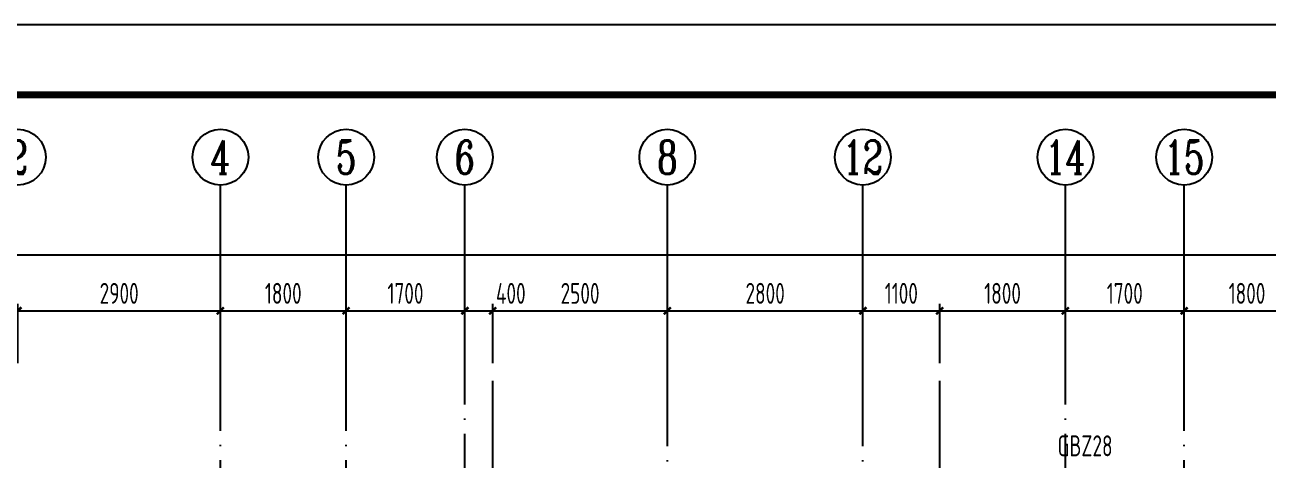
# Model space of a CAD drawing. Extents: x -1712635 to -854203, y -534641 to -21985.
# Drawn here: x -1356820 to -1339017, y -67226 to -60993 of the extents above; entities that cross this region are included whole.
import ezdxf
from ezdxf.enums import TextEntityAlignment as Align

# ---------------------------------------------------------------- set-up
doc = ezdxf.new("R2010")
doc.units = 0
doc.header["$LTSCALE"] = 1000
doc.linetypes.add('DOTE', pattern=[2.42, 2, -0.2, 0.02, -0.2])
doc.layers.get('0').update_dxf_attribs({"linetype": 'CONTINUOUS'})
doc.layers.get('Defpoints').update_dxf_attribs({"linetype": 'CONTINUOUS'})
for name, color, linetype in [('-TK', 7, 'CONTINUOUS'), ('A-AXIS', 1, 'CONTINUOUS'), ('A-DOTE', 10, 'DOTE'), ('AXIS_NUM', 7, 'CONTINUOUS'), ('COLU_DE_TEXT', 7, 'CONTINUOUS'), ('S-Y一般标注', 3, 'CONTINUOUS')]:
    doc.layers.add(name, color=color, linetype=linetype)
doc.styles.add('TSSD_Axis', font='complex.shx', dxfattribs={"width": 0.7, "bigfont": 'hztxt.shx'})
doc.styles.add('TSSD_DIMENSION', font='Tssdeng.shx', dxfattribs={"width": 0.7, "bigfont": 'tssdchn.shx'})
doc.styles.add('TSSD_REIN', font='tssdeng.shx', dxfattribs={"width": 0.7, "height": 300, "bigfont": 'tssdchn.shx'})
doc.dimstyles.new('TSSD_100_100', dxfattribs={"dimtxt": 300, "dimasz": 100, "dimexe": 100, "dimexo": 250, "dimgap": 100, "dimtad": 1, "dimdec": 0, "dimzin": 0, "dimdsep": 46, "dimtxsty": 'TSSD_DIMENSION', "dimblk": 'ARCHTICK', "dimcen": 0, "dimdle": 100, "dimclrt": 7, "dimadec": 0, "dimazin": 0, "dimtfac": 1, "dimtdec": 0, "dimtix": 1, "dimtmove": 2, "dimatfit": 3, "dimldrblk": 'ARCHTICK', "dimfxl": 0, "dimtolj": 1, "dimtzin": 0, "dimarcsym": 0})

# ---------------------------------------------------------------- blocks, each defined once
blk = doc.blocks.new('A1')
blk.add_lwpolyline([(0, 59400), (0, 0), (84100, 0), (84100, 59400)], close=True)
at = {"const_width": 100}
blk.add_lwpolyline([(2500, 58400), (2500, 1000), (83100, 1000), (83100, 58400)], close=True, dxfattribs=at)
blk = doc.blocks.new('ts_axno')
at = {"color": 0, "linetype": 'ByBlock', "lineweight": -2}
blk.add_circle((0, 0), 0.5, dxfattribs=at)
at = {"color": 0, "linetype": 'ByBlock', "lineweight": -2, "style": 'TSSD_Axis', "width": 0.7}
blk.add_attdef('A', text='', height=0.6, dxfattribs=at).set_placement((0, 0), align=Align.MIDDLE_CENTER)
blk = doc.blocks.new('_ArchTick')
at = {"color": 0, "const_width": 0.35}
blk.add_lwpolyline([(-0.5, -0.5), (0.5, 0.5)], dxfattribs=at)
blk = doc.blocks.new('*D787')
at = {"layer": 'Defpoints', "color": 0}
for p in [(-1358034, -67158), (-1360934, -68158), (-1358034, -68158)]:
    blk.add_point(p, dxfattribs=at)
at = {"layer": 'S-Y一般标注', "color": 0, "lineweight": -2}
for p, q in [((-1360934, -67908), (-1360934, -67058)), ((-1358034, -67908), (-1358034, -67058)), ((-1361034, -67158), (-1357934, -67158))]:
    blk.add_line(p, q, dxfattribs=at)
at = {"layer": 'S-Y一般标注', "color": 0, "lineweight": -2, "xscale": 100, "yscale": 100, "zscale": 100, "rotation": 180}
blk.add_blockref('_ArchTick', (-1360934, -67158), dxfattribs=at)
at = {"layer": 'S-Y一般标注', "color": 0, "lineweight": -2, "xscale": 100, "yscale": 100, "zscale": 100}
blk.add_blockref('_ArchTick', (-1358034, -67158), dxfattribs=at)
at = {"layer": 'S-Y一般标注', "color": 7, "insert": (-1359484, -66908), "char_height": 300, "attachment_point": 5, "style": 'TSSD_DIMENSION'}
blk.add_mtext('\\A1;2900', dxfattribs=at)
blk = doc.blocks.new('*D788')
at = {"layer": 'Defpoints', "color": 0}
for p in [(-1356234, -67158), (-1358034, -68158), (-1356234, -68158)]:
    blk.add_point(p, dxfattribs=at)
at = {"layer": 'S-Y一般标注', "color": 0, "lineweight": -2}
for p, q in [((-1358034, -67908), (-1358034, -67058)), ((-1356234, -67908), (-1356234, -67058)), ((-1358134, -67158), (-1356134, -67158))]:
    blk.add_line(p, q, dxfattribs=at)
at = {"layer": 'S-Y一般标注', "color": 0, "lineweight": -2, "xscale": 100, "yscale": 100, "zscale": 100, "rotation": 180}
blk.add_blockref('_ArchTick', (-1358034, -67158), dxfattribs=at)
at = {"layer": 'S-Y一般标注', "color": 0, "lineweight": -2, "xscale": 100, "yscale": 100, "zscale": 100}
blk.add_blockref('_ArchTick', (-1356234, -67158), dxfattribs=at)
at = {"layer": 'S-Y一般标注', "color": 7, "insert": (-1357134, -66908), "char_height": 300, "attachment_point": 5, "style": 'TSSD_DIMENSION'}
blk.add_mtext('\\A1;1800', dxfattribs=at)
blk = doc.blocks.new('*D789')
at = {"layer": 'Defpoints', "color": 0}
for p in [(-1354534, -67158), (-1356234, -68158), (-1354534, -68158)]:
    blk.add_point(p, dxfattribs=at)
at = {"layer": 'S-Y一般标注', "color": 0, "lineweight": -2}
for p, q in [((-1356234, -67908), (-1356234, -67058)), ((-1354534, -67908), (-1354534, -67058)), ((-1356334, -67158), (-1354434, -67158))]:
    blk.add_line(p, q, dxfattribs=at)
at = {"layer": 'S-Y一般标注', "color": 0, "lineweight": -2, "xscale": 100, "yscale": 100, "zscale": 100, "rotation": 180}
blk.add_blockref('_ArchTick', (-1356234, -67158), dxfattribs=at)
at = {"layer": 'S-Y一般标注', "color": 0, "lineweight": -2, "xscale": 100, "yscale": 100, "zscale": 100}
blk.add_blockref('_ArchTick', (-1354534, -67158), dxfattribs=at)
at = {"layer": 'S-Y一般标注', "color": 7, "insert": (-1355384, -66908), "char_height": 300, "attachment_point": 5, "style": 'TSSD_DIMENSION'}
blk.add_mtext('\\A1;1700', dxfattribs=at)
blk = doc.blocks.new('*D790')
at = {"layer": 'Defpoints', "color": 0}
for p in [(-1354134, -67158), (-1354534, -68158), (-1354134, -68158)]:
    blk.add_point(p, dxfattribs=at)
at = {"layer": 'S-Y一般标注', "color": 0, "lineweight": -2}
for p, q in [((-1354534, -67908), (-1354534, -67058)), ((-1354134, -67908), (-1354134, -67058)), ((-1354634, -67158), (-1354034, -67158))]:
    blk.add_line(p, q, dxfattribs=at)
at = {"layer": 'S-Y一般标注', "color": 0, "lineweight": -2, "xscale": 100, "yscale": 100, "zscale": 100, "rotation": 180}
blk.add_blockref('_ArchTick', (-1354534, -67158), dxfattribs=at)
at = {"layer": 'S-Y一般标注', "color": 0, "lineweight": -2, "xscale": 100, "yscale": 100, "zscale": 100}
blk.add_blockref('_ArchTick', (-1354134, -67158), dxfattribs=at)
at = {"layer": 'S-Y一般标注', "color": 7, "insert": (-1353876, -66908), "char_height": 300, "attachment_point": 5, "style": 'TSSD_DIMENSION'}
blk.add_mtext('\\A1;400', dxfattribs=at)
blk = doc.blocks.new('*D791')
at = {"layer": 'Defpoints', "color": 0}
for p in [(-1348834, -67158), (-1351634, -68158), (-1348834, -68158)]:
    blk.add_point(p, dxfattribs=at)
at = {"layer": 'S-Y一般标注', "color": 0, "lineweight": -2}
for p, q in [((-1351634, -67908), (-1351634, -67058)), ((-1348834, -67908), (-1348834, -67058)), ((-1351734, -67158), (-1348734, -67158))]:
    blk.add_line(p, q, dxfattribs=at)
at = {"layer": 'S-Y一般标注', "color": 0, "lineweight": -2, "xscale": 100, "yscale": 100, "zscale": 100, "rotation": 180}
blk.add_blockref('_ArchTick', (-1351634, -67158), dxfattribs=at)
at = {"layer": 'S-Y一般标注', "color": 0, "lineweight": -2, "xscale": 100, "yscale": 100, "zscale": 100}
blk.add_blockref('_ArchTick', (-1348834, -67158), dxfattribs=at)
at = {"layer": 'S-Y一般标注', "color": 7, "insert": (-1350234, -66908), "char_height": 300, "attachment_point": 5, "style": 'TSSD_DIMENSION'}
blk.add_mtext('\\A1;2800', dxfattribs=at)
blk = doc.blocks.new('*D792')
at = {"layer": 'Defpoints', "color": 0}
for p in [(-1347734, -67158), (-1348834, -68158), (-1347734, -68158)]:
    blk.add_point(p, dxfattribs=at)
at = {"layer": 'S-Y一般标注', "color": 0, "lineweight": -2}
for p, q in [((-1348834, -67908), (-1348834, -67058)), ((-1347734, -67908), (-1347734, -67058)), ((-1348934, -67158), (-1347634, -67158))]:
    blk.add_line(p, q, dxfattribs=at)
at = {"layer": 'S-Y一般标注', "color": 0, "lineweight": -2, "xscale": 100, "yscale": 100, "zscale": 100, "rotation": 180}
blk.add_blockref('_ArchTick', (-1348834, -67158), dxfattribs=at)
at = {"layer": 'S-Y一般标注', "color": 0, "lineweight": -2, "xscale": 100, "yscale": 100, "zscale": 100}
blk.add_blockref('_ArchTick', (-1347734, -67158), dxfattribs=at)
at = {"layer": 'S-Y一般标注', "color": 7, "insert": (-1348284, -66908), "char_height": 300, "attachment_point": 5, "style": 'TSSD_DIMENSION'}
blk.add_mtext('\\A1;1100', dxfattribs=at)
blk = doc.blocks.new('*D793')
at = {"layer": 'Defpoints', "color": 0}
for p in [(-1344234, -67158), (-1345934, -68158), (-1344234, -68158)]:
    blk.add_point(p, dxfattribs=at)
at = {"layer": 'S-Y一般标注', "color": 0, "lineweight": -2}
for p, q in [((-1345934, -67908), (-1345934, -67058)), ((-1344234, -67908), (-1344234, -67058)), ((-1346034, -67158), (-1344134, -67158))]:
    blk.add_line(p, q, dxfattribs=at)
at = {"layer": 'S-Y一般标注', "color": 0, "lineweight": -2, "xscale": 100, "yscale": 100, "zscale": 100, "rotation": 180}
blk.add_blockref('_ArchTick', (-1345934, -67158), dxfattribs=at)
at = {"layer": 'S-Y一般标注', "color": 0, "lineweight": -2, "xscale": 100, "yscale": 100, "zscale": 100}
blk.add_blockref('_ArchTick', (-1344234, -67158), dxfattribs=at)
at = {"layer": 'S-Y一般标注', "color": 7, "insert": (-1345084, -66908), "char_height": 300, "attachment_point": 5, "style": 'TSSD_DIMENSION'}
blk.add_mtext('\\A1;1700', dxfattribs=at)
blk = doc.blocks.new('*D794')
at = {"layer": 'Defpoints', "color": 0}
for p in [(-1342434, -67158), (-1344234, -68158), (-1342434, -68158)]:
    blk.add_point(p, dxfattribs=at)
at = {"layer": 'S-Y一般标注', "color": 0, "lineweight": -2}
for p, q in [((-1344234, -67908), (-1344234, -67058)), ((-1342434, -67908), (-1342434, -67058)), ((-1344334, -67158), (-1342334, -67158))]:
    blk.add_line(p, q, dxfattribs=at)
at = {"layer": 'S-Y一般标注', "color": 0, "lineweight": -2, "xscale": 100, "yscale": 100, "zscale": 100, "rotation": 180}
blk.add_blockref('_ArchTick', (-1344234, -67158), dxfattribs=at)
at = {"layer": 'S-Y一般标注', "color": 0, "lineweight": -2, "xscale": 100, "yscale": 100, "zscale": 100}
blk.add_blockref('_ArchTick', (-1342434, -67158), dxfattribs=at)
at = {"layer": 'S-Y一般标注', "color": 7, "insert": (-1343334, -66908), "char_height": 300, "attachment_point": 5, "style": 'TSSD_DIMENSION'}
blk.add_mtext('\\A1;1800', dxfattribs=at)
blk = doc.blocks.new('*D808')
at = {"layer": 'Defpoints', "color": 0}
for p in [(-1312734, -66358), (-1362734, -68158), (-1312734, -68158)]:
    blk.add_point(p, dxfattribs=at)
at = {"layer": 'S-Y一般标注', "color": 0, "lineweight": -2}
for p, q in [((-1362834, -66358), (-1312634, -66358)), ((-1362734, -67908), (-1362734, -66258)), ((-1312734, -67908), (-1312734, -66258))]:
    blk.add_line(p, q, dxfattribs=at)
at = {"layer": 'S-Y一般标注', "color": 0, "lineweight": -2, "xscale": 100, "yscale": 100, "zscale": 100, "rotation": 180}
blk.add_blockref('_ArchTick', (-1362734, -66358), dxfattribs=at)
at = {"layer": 'S-Y一般标注', "color": 0, "lineweight": -2, "xscale": 100, "yscale": 100, "zscale": 100}
blk.add_blockref('_ArchTick', (-1312734, -66358), dxfattribs=at)
at = {"layer": 'S-Y一般标注', "color": 7, "insert": (-1337734, -66108), "char_height": 300, "attachment_point": 5, "style": 'TSSD_DIMENSION'}
blk.add_mtext('\\A1;50000', dxfattribs=at)
blk = doc.blocks.new('*D821')
at = {"layer": 'Defpoints', "color": 0}
for p in [(-1351634, -67158), (-1354134, -68158), (-1351634, -68158)]:
    blk.add_point(p, dxfattribs=at)
at = {"layer": 'S-Y一般标注', "color": 0, "lineweight": -2}
for p, q in [((-1354134, -67908), (-1354134, -67058)), ((-1351634, -67908), (-1351634, -67058)), ((-1354234, -67158), (-1351534, -67158))]:
    blk.add_line(p, q, dxfattribs=at)
at = {"layer": 'S-Y一般标注', "color": 0, "lineweight": -2, "xscale": 100, "yscale": 100, "zscale": 100, "rotation": 180}
blk.add_blockref('_ArchTick', (-1354134, -67158), dxfattribs=at)
at = {"layer": 'S-Y一般标注', "color": 0, "lineweight": -2, "xscale": 100, "yscale": 100, "zscale": 100}
blk.add_blockref('_ArchTick', (-1351634, -67158), dxfattribs=at)
at = {"layer": 'S-Y一般标注', "color": 7, "insert": (-1352884, -66908), "char_height": 300, "attachment_point": 5, "style": 'TSSD_DIMENSION'}
blk.add_mtext('\\A1;2500', dxfattribs=at)
blk = doc.blocks.new('*D822')
at = {"layer": 'Defpoints', "color": 0}
for p in [(-1345934, -67158), (-1347734, -68158), (-1345934, -68158)]:
    blk.add_point(p, dxfattribs=at)
at = {"layer": 'S-Y一般标注', "color": 0, "lineweight": -2}
for p, q in [((-1347734, -67908), (-1347734, -67058)), ((-1345934, -67908), (-1345934, -67058)), ((-1347834, -67158), (-1345834, -67158))]:
    blk.add_line(p, q, dxfattribs=at)
at = {"layer": 'S-Y一般标注', "color": 0, "lineweight": -2, "xscale": 100, "yscale": 100, "zscale": 100, "rotation": 180}
blk.add_blockref('_ArchTick', (-1347734, -67158), dxfattribs=at)
at = {"layer": 'S-Y一般标注', "color": 0, "lineweight": -2, "xscale": 100, "yscale": 100, "zscale": 100}
blk.add_blockref('_ArchTick', (-1345934, -67158), dxfattribs=at)
at = {"layer": 'S-Y一般标注', "color": 7, "insert": (-1346834, -66908), "char_height": 300, "attachment_point": 5, "style": 'TSSD_DIMENSION'}
blk.add_mtext('\\A1;1800', dxfattribs=at)
blk = doc.blocks.new('20210825.17464595')
at = {"layer": 'A-AXIS'}
for p, q in [((9300, 22300), (9300, 25100)), ((11100, 22300), (11100, 25100)), ((12800, 22300), (12800, 25100)), ((15700, 22300), (15700, 25100)), ((18500, 22300), (18500, 25100)), ((21400, 22300), (21400, 25100)), ((23100, 22300), (23100, 25100))]:
    blk.add_line(p, q, dxfattribs=at)
at = {"layer": 'A-DOTE'}
for p, q in [((9300, 11900), (9300, 22300)), ((11100, 11900), (11100, 22300)), ((12800, 14700), (12800, 22300)), ((13200, 18600), (13200, 22300)), ((15700, 14100.3), (15700, 22300)), ((18500, 14100.3), (18500, 22300)), ((19600, 18600), (19600, 22300)), ((21400, 14700), (21400, 22300)), ((23100, 11900), (23100, 22300))]:
    blk.add_line(p, q, dxfattribs=at)
at = {"layer": 'A-AXIS'}
ref = blk.add_blockref('ts_axno', (6400, 25500), dxfattribs=dict(at, xscale=800, yscale=800, zscale=800))
ref.add_attrib('2', '2', dxfattribs={"layer": 'AXIS_NUM', "height": 480, "style": 'TSSD_Axis', "width": 0.7}).set_placement((6400, 25500), align=Align.MIDDLE_CENTER)
ref = blk.add_blockref('ts_axno', (9300, 25500), dxfattribs=dict(at, xscale=800, yscale=800, zscale=800))
ref.add_attrib('3', '4', dxfattribs={"layer": 'AXIS_NUM', "height": 480, "style": 'TSSD_Axis', "width": 0.7}).set_placement((9300, 25500), align=Align.MIDDLE_CENTER)
ref = blk.add_blockref('ts_axno', (11100, 25500), dxfattribs=dict(at, xscale=800, yscale=800, zscale=800))
ref.add_attrib('4', '5', dxfattribs={"layer": 'AXIS_NUM', "height": 480, "style": 'TSSD_Axis', "width": 0.7}).set_placement((11100, 25500), align=Align.MIDDLE_CENTER)
ref = blk.add_blockref('ts_axno', (12800, 25500), dxfattribs=dict(at, xscale=800, yscale=800, zscale=800))
ref.add_attrib('5', '6', dxfattribs={"layer": 'AXIS_NUM', "height": 480, "style": 'TSSD_Axis', "width": 0.7}).set_placement((12800, 25500), align=Align.MIDDLE_CENTER)
ref = blk.add_blockref('ts_axno', (15700, 25500), dxfattribs=dict(at, xscale=800, yscale=800, zscale=800))
ref.add_attrib('6', '8', dxfattribs={"layer": 'AXIS_NUM', "height": 480, "style": 'TSSD_Axis', "width": 0.7}).set_placement((15700, 25500), align=Align.MIDDLE_CENTER)
ref = blk.add_blockref('ts_axno', (18500, 25500), dxfattribs=dict(at, xscale=800, yscale=800, zscale=800))
ref.add_attrib('7', '12', dxfattribs={"layer": 'AXIS_NUM', "height": 480, "style": 'TSSD_Axis', "width": 0.7}).set_placement((18500, 25500), align=Align.MIDDLE_CENTER)
ref = blk.add_blockref('ts_axno', (21400, 25500), dxfattribs=dict(at, xscale=800, yscale=800, zscale=800))
ref.add_attrib('8', '14', dxfattribs={"layer": 'AXIS_NUM', "height": 480, "style": 'TSSD_Axis', "width": 0.7}).set_placement((21400, 25500), align=Align.MIDDLE_CENTER)
ref = blk.add_blockref('ts_axno', (23100, 25500), dxfattribs=dict(at, xscale=800, yscale=800, zscale=800))
ref.add_attrib('9', '15', dxfattribs={"layer": 'AXIS_NUM', "height": 480, "style": 'TSSD_Axis', "width": 0.7}).set_placement((23100, 25500), align=Align.MIDDLE_CENTER)
at = {"layer": 'S-Y一般标注'}
for base, p1, p2, picture, middle in [((54600, 24100), (4600, 22300), (54600, 22300), '*D808', (29600, 24350)), ((9300, 23300), (6400, 22300), (9300, 22300), '*D787', (7850, 23550)), ((11100, 23300), (9300, 22300), (11100, 22300), '*D788', (10200, 23550)), ((12800, 23300), (11100, 22300), (12800, 22300), '*D789', (11950, 23550)), ((15700, 23300), (13200, 22300), (15700, 22300), '*D821', (14450, 23550)), ((18500, 23300), (15700, 22300), (18500, 22300), '*D791', (17100, 23550)), ((19600, 23300), (18500, 22300), (19600, 22300), '*D792', (19050, 23550)), ((21400, 23300), (19600, 22300), (21400, 22300), '*D822', (20500, 23550)), ((23100, 23300), (21400, 22300), (23100, 22300), '*D793', (22250, 23550)), ((24900, 23300), (23100, 22300), (24900, 22300), '*D794', (24000, 23550))]:
    dim = blk.add_linear_dim(base=base, p1=p1, p2=p2, dimstyle='TSSD_100_100', dxfattribs=at)
    dim.commit()
    dim.dimension.update_dxf_attribs({"geometry": picture, "text_midpoint": middle, "insert": (1367334.3, 90458.4)})
dim = blk.add_linear_dim(base=(13200, 23300), p1=(12800, 22300), p2=(13200, 22300), dimstyle='TSSD_100_100', dxfattribs=at)
dim.commit()
dim.dimension.update_dxf_attribs({"geometry": '*D790', "text_midpoint": (13458.1, 23550), "dimtype": 128, "insert": (1367334.3, 90458.4)})

msp = doc.modelspace()

# ---------------------------------------------------------------- block references
at = {"layer": '-TK'}
msp.add_blockref('A1', (-1375868.9, -120392.79), dxfattribs=at)
at = {"layer": 'A-DOTE', "color": 2}
msp.add_blockref('20210825.17464595', (-1363319.65, -88388.04), dxfattribs=at)

# ---------------------------------------------------------------- texts
at = {"layer": 'COLU_DE_TEXT', "color": 7, "style": 'TSSD_REIN', "width": 0.7}
msp.add_text('GBZ28', height=300, dxfattribs=at).set_placement((-1342031.59, -67261.07), align=Align.BOTTOM_LEFT)

doc.saveas('drawing.dxf')
